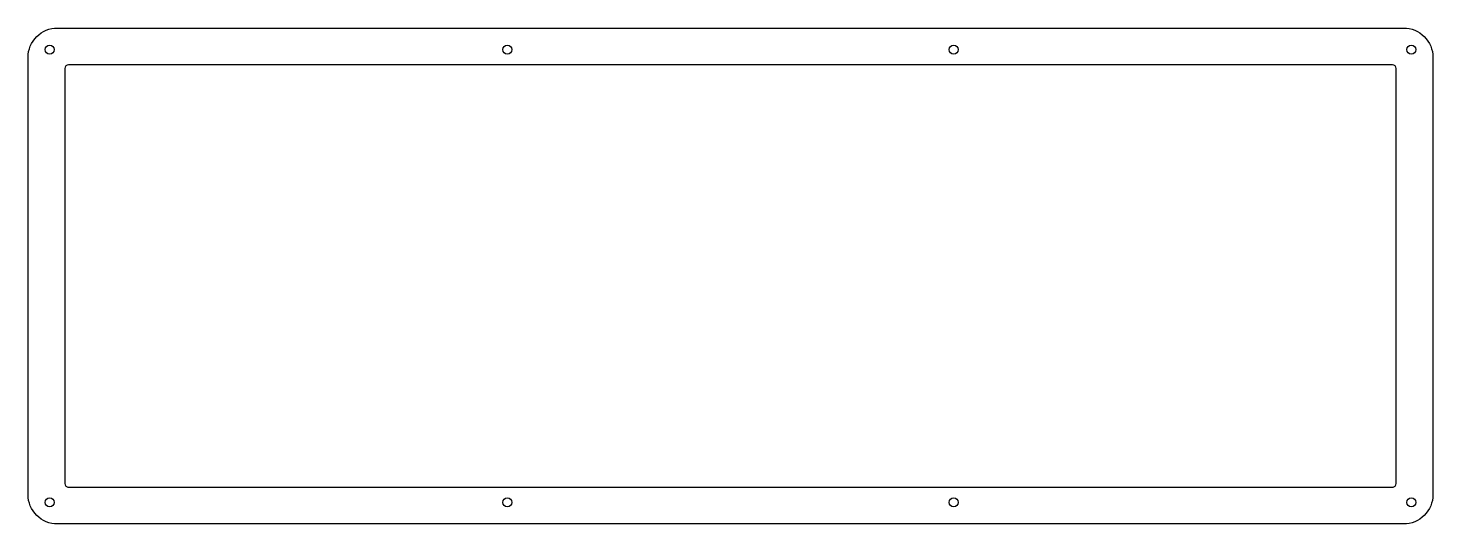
# Model space of a CAD drawing. Header units: millimetres. Extents: x -10 to 372, y -125 to 10.
import ezdxf

# ---------------------------------------------------------------- set-up
doc = ezdxf.new("R2010")
doc.units = ezdxf.units.MM
doc.layers.get('0').update_dxf_attribs({"linetype": 'CONTINUOUS'})

msp = doc.modelspace()

# ---------------------------------------------------------------- linework, layer by layer
for points in [[(364.43, -124.78), (-2.48, -124.78, -0.414214), (-10.48, -116.78), (-10.48, 2.48, -0.414214), (-2.48, 10.48), (364.43, 10.48, -0.414214), (372.43, 2.48), (372.43, -116.78, -0.414214)], [(361.42, 0.47), (0.53, 0.47, 0.414214), (-0.48, -0.53), (-0.48, -113.77, 0.414214), (0.53, -114.78), (361.42, -114.78, 0.414214), (362.43, -113.77), (362.43, -0.53, 0.414214)]]:
    msp.add_lwpolyline(points, format="xyb", close=True)
for centre in [(-4.6, 4.6), (120.15, 4.6), (241.8, 4.6), (366.55, 4.6), (-4.6, -118.9), (120.15, -118.9), (241.8, -118.9), (366.55, -118.9)]:
    msp.add_circle(centre, 1.25)

doc.saveas('drawing.dxf')
